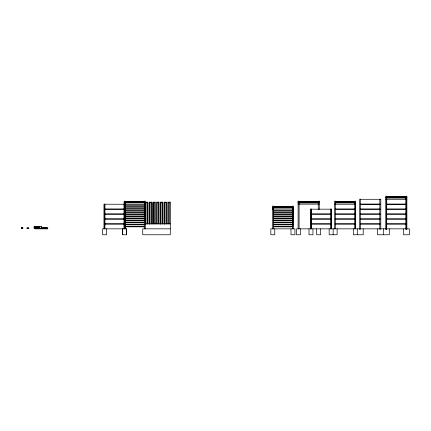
<?xml version="1.0" encoding="UTF-8"?>
<svg xmlns="http://www.w3.org/2000/svg" width="431" height="431" viewBox="0 0 431 431"><rect width="100%" height="100%" fill="white"/><g stroke="black" fill="none" stroke-linecap="round" stroke-linejoin="round"><path stroke-width="0.65" d="M28.058 227.951L28.037 228.344M45.497 227.951L45.449 228.344M45.352 227.951L45.287 228.344M35.962 227.951L35.859 228.344L35.908 226.469M41.872 228.344L41.974 227.951L42.049 228.344M44.77 228.344L44.889 227.951M28.71 227.951L28.845 228.344L26.905 228.344L27.045 227.951M386.726 196.66L405.894 196.66M386.726 196.832L405.894 196.832M385.74 197.468L386.036 197.468M386.726 197.468L386.429 197.468L386.429 229.4M405.894 197.468L406.191 197.468L406.191 229.4M406.584 197.468L406.88 197.468M385.74 197.764L386.036 197.764M386.429 197.764L406.191 197.764M406.584 197.764L406.88 197.764M386.726 197.969L405.894 197.969M385.74 199.197L386.726 199.197M405.894 199.197L406.88 199.197M360.343 199.294L380.104 199.294M386.429 199.294L406.191 199.294M125.146 201.589L144.627 201.589M298.101 201.6L319.242 201.6M335.544 201.6L354.713 201.6M125.146 201.789L144.627 201.789M298.101 201.773L319.242 201.773M335.544 201.773L354.713 201.773M125.146 202.15L144.627 202.15M145.301 202.161L147.768 202.161L147.768 223.899M124.155 202.408L124.451 202.408M144.627 202.349L124.85 202.408L124.807 228.775M298.101 202.408L298.397 202.408L298.397 204.138M298.791 202.408L299.087 202.408M354.713 202.408L355.009 202.408M355.699 202.408L355.403 202.408L355.403 228.775M124.155 202.705L124.451 202.705M124.85 202.705L144.627 202.71M147.176 202.753L145.893 202.753L145.893 223.899M150.931 202.753L149.649 202.753L149.649 223.899M153.08 202.753L153.07 223.899M154.686 202.753L153.404 202.753L153.404 223.899M158.441 202.753L157.153 202.753L157.153 223.899M162.196 202.753L160.908 202.753L160.908 223.899M165.951 202.753L164.664 202.753L164.664 223.899M169.706 202.753L168.419 202.753L168.419 223.899M298.101 202.705L319.242 202.715M335.544 202.715L355.009 202.705M355.403 202.705L355.699 202.705M125.146 202.904L144.627 202.904M298.101 202.909L319.242 202.909M335.544 202.909L354.713 202.909M144.31 204.138L145.301 204.138M298.101 204.138L319.242 204.138M334.558 204.138L335.544 204.138M354.713 204.138L355.699 204.138M360.343 204.138L380.104 204.138M386.429 204.138L406.191 204.138M104.652 204.235L124.414 204.235M335.248 204.235L355.009 204.235M360.343 204.235L380.104 204.235M386.429 204.235L406.191 204.235M125.146 204.881L144.627 204.881M125.146 205.075L144.627 205.075M273.399 206.541L292.568 206.541M273.399 206.713L292.568 206.713M125.146 206.853L144.627 206.853M125.146 207.052L144.627 207.052M272.408 207.349L272.704 207.349M273.399 207.349L273.103 207.349L273.103 209.078M292.568 207.349L292.864 207.349L292.864 209.078M293.258 207.349L293.554 207.349M272.408 207.645L272.704 207.645M273.103 207.645L292.864 207.645M293.258 207.645L293.554 207.645M273.399 207.85L292.568 207.85M292.568 208.092L293.554 208.092M125.146 208.83L144.627 208.83M125.146 209.03L144.627 209.03M104.652 209.078L124.414 209.078M272.408 209.078L293.554 209.078M335.248 209.078L355.009 209.078M360.343 209.078L380.104 209.078M386.429 209.078L406.191 209.078M104.652 209.175L124.414 209.175M311.074 209.175L330.836 209.175M335.248 209.175L355.009 209.175M360.343 209.175L380.104 209.175M386.429 209.175L406.191 209.175M292.568 210.759L293.554 210.759M125.146 210.807L144.627 210.807M273.399 210.807L292.881 210.807M125.146 211.007L144.627 211.007M273.399 211.007L292.881 211.007M292.568 211.055L293.554 211.055M292.568 212.731L293.554 212.731M125.146 212.785L144.627 212.785M273.399 212.785L292.881 212.785M125.146 212.979L144.627 212.979M273.399 212.979L292.881 212.979M292.568 213.033L293.554 213.033M104.652 214.018L124.414 214.018M311.074 214.018L330.836 214.018M335.248 214.018L355.009 214.018M360.343 214.018L380.104 214.018M386.429 214.018L406.191 214.018M104.652 214.115L124.414 214.115M311.074 214.115L330.836 214.115M335.248 214.115L355.009 214.115M360.343 214.115L380.104 214.115M386.429 214.115L406.191 214.115M292.568 214.708L293.554 214.708M125.146 214.757L144.627 214.757M273.399 214.757L292.881 214.757M125.146 214.956L144.627 214.956M273.399 214.956L292.881 214.956M292.568 215.004L293.554 215.004M292.568 216.685L293.554 216.685M125.146 216.734L144.627 216.734M273.399 216.734L292.881 216.734M125.146 216.933L144.627 216.933M273.399 216.933L292.881 216.933M292.568 216.982L293.554 216.982M292.568 218.662L293.554 218.662M125.146 218.711L144.627 218.711M273.399 218.711L292.881 218.711M125.146 218.91L144.627 218.91M273.399 218.91L292.881 218.91M104.652 218.959L124.414 218.959M292.568 218.959L293.554 218.959M311.074 218.959L330.836 218.959M335.248 218.959L355.009 218.959M360.343 218.959L380.104 218.959M386.429 218.959L406.191 218.959M104.652 219.056L124.414 219.056M311.074 219.056L330.836 219.056M335.248 219.056L355.009 219.056M360.343 219.056L380.104 219.056M386.429 219.056L406.191 219.056M292.568 220.64L293.554 220.64M125.146 220.688L144.627 220.688M273.399 220.688L292.881 220.688M125.146 220.882L144.627 220.882M273.399 220.882L292.881 220.882M292.568 220.936L293.554 220.936M292.568 222.611L293.554 222.611M125.146 222.665L144.627 222.665M273.399 222.665L292.881 222.665M125.146 222.859L144.627 222.859M273.399 222.859L292.881 222.859M292.568 222.908L293.554 222.908M104.652 223.899L124.414 223.899M145.301 223.899L170.299 223.899M311.074 223.899L330.836 223.899M335.248 223.899L355.009 223.899M360.343 223.899L380.104 223.899M386.429 223.899L406.191 223.899M104.652 223.996L124.414 223.996M311.074 223.996L330.836 223.996M335.248 223.996L355.009 223.996M360.343 223.996L380.104 223.996M386.429 223.996L406.191 223.996M292.568 224.589L293.554 224.589M125.146 224.637L144.627 224.637M273.399 224.637L292.881 224.637M125.146 224.837L144.627 224.837M273.399 224.837L292.881 224.837M292.568 224.885L293.554 224.885M125.146 226.614L144.627 226.614M273.399 226.614L292.881 226.614M125.146 226.814L144.627 226.814M273.399 226.814L292.881 226.814M26.905 227.967L28.845 227.967M41.09 227.967L43.849 227.967L43.849 228.344M44.77 227.967L47.151 227.967L47.151 228.344M170.299 228.839L142.731 228.839L142.731 234.766L170.299 234.766L170.299 202.161L167.826 202.161L167.826 223.899M41.484 227.967L41.559 228.344M41.678 227.951L41.78 228.344M41.877 227.951L41.942 228.344M46.575 227.951L46.64 228.344M46.429 227.951L46.478 228.344M27.692 227.951L27.713 228.344M41.231 227.951L41.257 228.344M406.88 229.4L406.88 196.234L405.894 196.234L405.894 229.4M403.524 228.839L403.524 234.766L409.45 234.766L409.45 228.839L296.517 228.839L296.517 234.766L300.472 234.766L300.472 228.839M389.295 228.839L389.295 234.766L377.437 234.766L377.437 228.839M386.726 229.4L386.726 196.234L385.74 196.234L385.74 229.4M383.364 228.839L383.364 234.766M380.799 229.4L380.799 199.197L379.808 199.197L379.808 229.4M363.209 228.839L363.209 234.766L353.328 234.766L353.328 228.839M360.639 229.4L360.639 199.197L359.653 199.197L359.653 229.4M357.283 228.839L357.283 234.766M355.699 228.775L355.699 201.175L354.713 201.175L354.713 228.775M337.128 228.839L337.128 234.766L329.16 234.766L329.16 228.839M335.544 228.775L335.544 201.175L334.558 201.175L334.558 228.775M333.174 228.839L333.109 234.766M331.531 228.839L331.531 209.078L330.539 209.078L330.539 228.839M331.234 209.078L331.234 228.839M320.626 228.839L320.626 234.766L316.672 234.766L316.672 228.839M319.242 209.477L319.242 201.175L318.256 201.175L318.256 209.466M312.954 228.839L312.954 234.766L309 234.766L309 228.839M311.376 228.839L311.376 209.078L310.385 209.078L310.385 228.839M311.074 209.078L311.074 228.839M299.087 228.839L299.087 201.175L298.101 201.175L298.101 228.839M293.554 228.839L293.554 206.115L292.568 206.115L292.568 228.839M290.984 228.839L290.984 234.766L294.939 234.766L294.939 228.839L270.83 228.839L270.83 234.766L274.779 234.766L274.779 228.839M273.399 228.839L273.399 206.115L272.408 206.115L272.408 228.839M170.003 202.161L169.706 202.457L169.706 223.899M166.544 223.899L166.544 202.161L164.071 202.161L164.071 223.899M166.247 202.161L165.951 202.457L165.951 223.899M164.405 223.899L164.405 202.753L164.335 223.899M162.789 223.899L162.789 202.161L160.316 202.161L160.316 223.899M162.492 202.161L162.492 202.457M162.196 202.457L162.196 223.899M160.65 202.753L160.65 223.899M160.58 202.753L160.58 223.899M159.034 223.899L159.034 202.161L156.561 202.161L156.561 223.899M158.737 202.161L158.441 202.457L158.441 223.899M155.279 223.899L155.279 202.161L152.811 202.161L152.811 223.899M154.982 202.161L154.686 202.457L154.686 223.899M151.523 223.899L151.523 202.161L149.056 202.161L149.056 223.899M151.227 202.161L151.227 202.457M150.931 202.457L150.931 223.899M149.385 223.899L149.385 202.753L149.315 223.899M147.472 202.161L147.472 202.457M147.176 202.457L147.176 223.899M145.63 202.753L145.63 223.899M145.559 202.753L145.559 223.899M145.301 228.839L145.301 201.175L144.31 201.175L144.31 228.775M126.525 228.839L126.525 234.766M125.146 228.839L125.146 201.175L124.155 201.175L124.155 228.775M125.103 228.775L125.103 204.138L124.117 204.138L124.117 228.775M122.733 228.839L122.733 234.766M122.576 228.839L122.576 234.766L126.687 234.766L126.687 228.839L102.578 228.839L102.578 234.766L106.527 234.766L106.527 228.839M104.948 228.775L104.948 204.138L103.963 204.138L103.963 228.775M104.652 204.138L104.652 228.839M46.984 228.344L46.984 227.358L43.03 227.358L43.03 228.344M46.92 227.358L46.92 228.344M46.812 227.358L46.812 228.344M46.354 227.358L46.354 228.344M45.794 227.358L45.794 228.344M45.638 227.358L45.638 228.344M45.007 227.358L45.007 228.344M44.377 227.358L44.377 228.344M44.221 227.358L44.221 228.344M44.059 228.344L44.059 228.839M43.66 227.358L43.66 228.344M43.095 227.358L43.095 228.344M41.505 228.344L41.478 226.469L39.604 226.469L39.604 228.344M41.279 226.469L41.322 228.344M39.797 226.469L39.797 228.344M38.919 228.344L38.919 226.469L37.535 226.469L37.535 228.344M38.72 226.469L38.72 228.344M37.734 226.469L37.734 228.344M36.894 228.344L36.894 226.469L35.708 226.469L35.708 228.344M36.694 226.469L36.694 228.344M34.782 226.469L34.782 228.344M34.286 226.469L34.286 228.344M22.606 227.455L22.606 228.344M22.401 227.455L22.401 228.344M21.965 227.455L21.965 228.344M21.76 227.455L21.76 228.344M34.976 226.469L34.087 226.469L34.087 228.344L34.976 228.344L34.976 226.469M22.832 227.455L21.55 227.455L21.55 228.344L22.832 228.344L22.832 227.455M47.771 228.344L35.067 228.344L35.067 228.839L47.771 228.839L47.771 228.344"/></g></svg>
